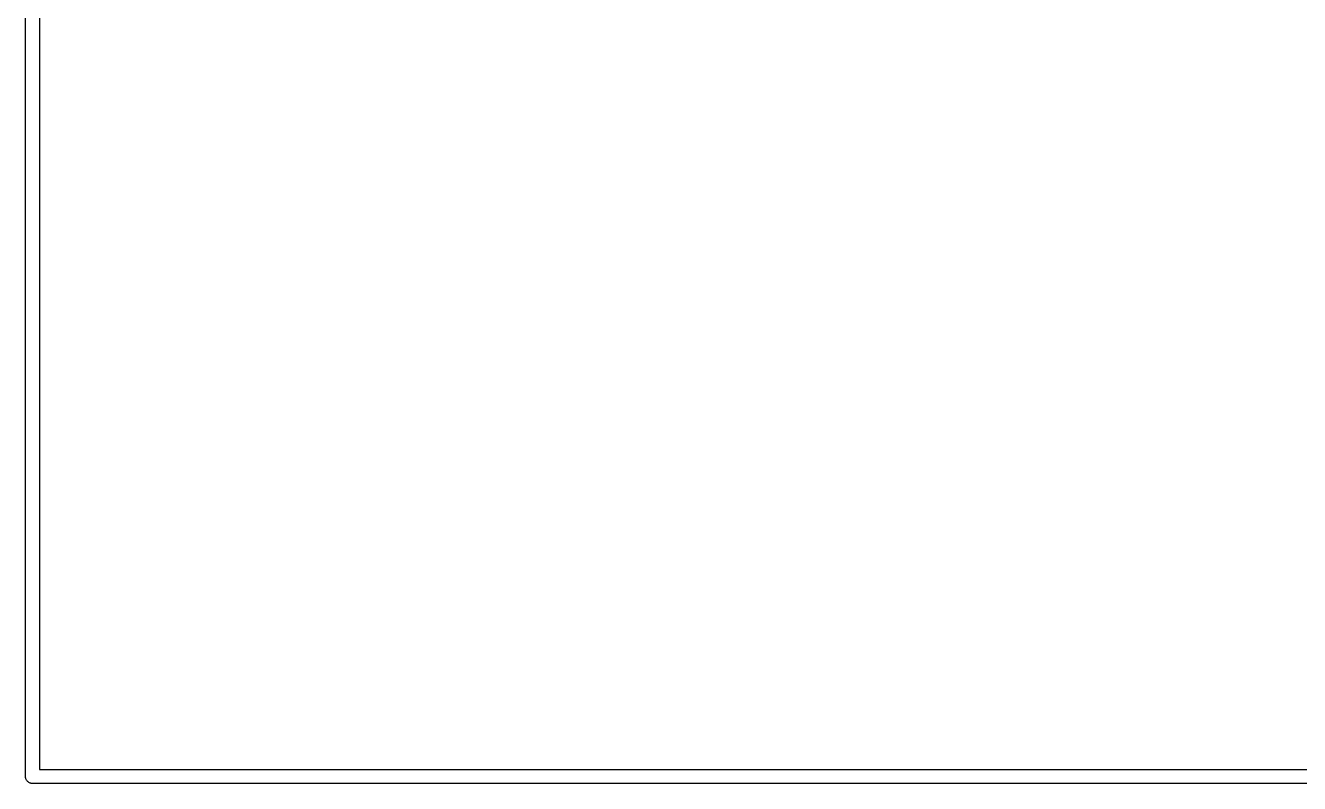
# Model space of a CAD drawing. Extents: x 100 to 214, y -112 to -50.
# Drawn here: x 143.95 to 153.03, y -101.95 to -96.55 of the extents above; entities that cross this region are included whole.
import ezdxf

# ---------------------------------------------------------------- set-up
doc = ezdxf.new("R2010")
doc.units = 0
doc.header["$MEASUREMENT"] = 0
doc.layers.add('BLACK', color=7, linetype='CONTINUOUS')

msp = doc.modelspace()

# ---------------------------------------------------------------- linework, layer by layer
at = {"layer": 'Black'}
for p, q in [((143.95, -101.9), (143.95, -66.9)), ((144.05, -66.95), (144.05, -101.85)), ((144.05, -101.85), (199.95, -101.85)), ((143.951, -101.904), (143.95, -101.9)), ((143.951, -101.909), (143.951, -101.904)), ((143.952, -101.913), (143.951, -101.909)), ((143.953, -101.917), (143.952, -101.913)), ((143.955, -101.921), (143.953, -101.917)), ((143.957, -101.925), (143.955, -101.921)), ((143.96, -101.928), (143.957, -101.925)), ((143.962, -101.932), (143.96, -101.928)), ((143.965, -101.935), (143.962, -101.932)), ((143.968, -101.938), (143.965, -101.935)), ((143.972, -101.94), (143.968, -101.938)), ((143.975, -101.943), (143.972, -101.94)), ((143.979, -101.945), (143.975, -101.943)), ((143.983, -101.947), (143.979, -101.945)), ((143.987, -101.948), (143.983, -101.947)), ((143.991, -101.949), (143.987, -101.948)), ((143.996, -101.949), (143.991, -101.949)), ((144, -101.95), (143.996, -101.949)), ((200, -101.95), (144, -101.95))]:
    msp.add_line(p, q, dxfattribs=at)

doc.saveas('drawing.dxf')
